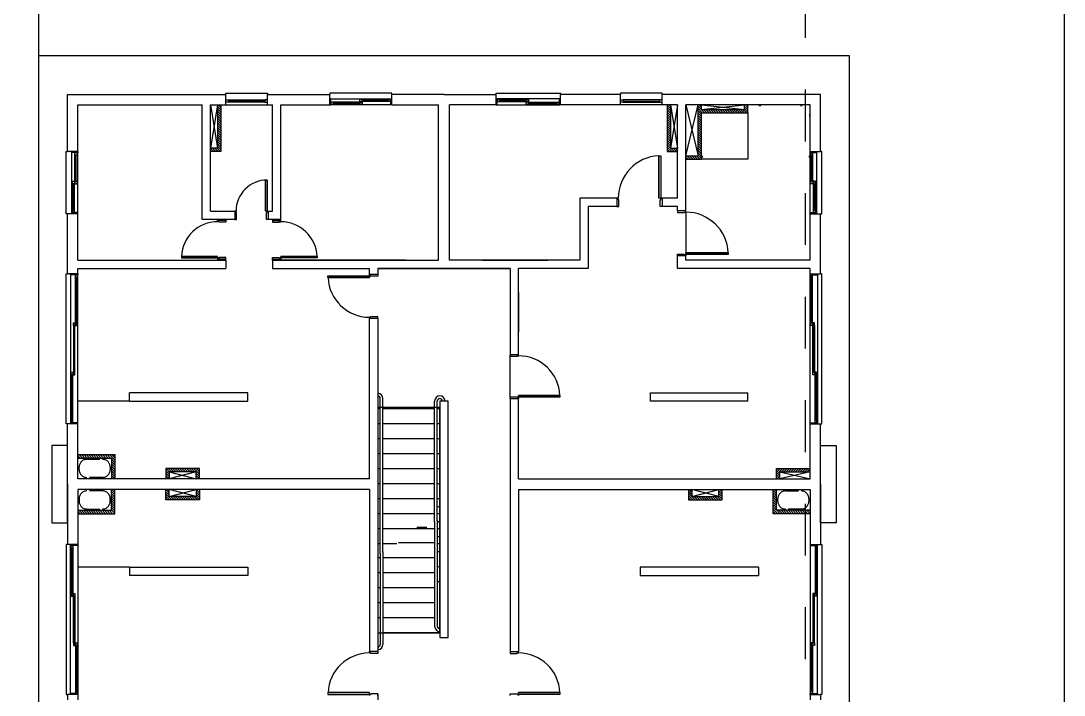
# Model space of a CAD drawing. Header units: millimetres. Extents: x 409504 to 410674, y 7402686 to 14806894.
# Drawn here: x 409858.86 to 409879.01, y 7402868.37 to 7402881.39 of the extents above; entities that cross this region are included whole.
import ezdxf

# ---------------------------------------------------------------- set-up
doc = ezdxf.new("R2010")
doc.units = ezdxf.units.MM
doc.linetypes.add('DASHED2', pattern=[0.375, 0.25, -0.125])
doc.linetypes.add('JIS_02_1.0', pattern=[2, 1, -1])
for name, color, linetype in [('Edificação Habitacional', 6, 'Continuous'), ('G_meiofio', 8, 'Continuous'), ('G_quadra', 4, 'Continuous'), ('G_txareasdatas', 1, 'Continuous')]:
    doc.layers.add(name, color=color, linetype=linetype)

# ---------------------------------------------------------------- blocks, each defined once
blk = doc.blocks.new('A$C5CAC4E4C')
for p, q in [((0, 16.25), (15.65, 16.25)), ((0, 0), (0, 16.25)), ((15.65, 16.25), (15.65, 0)), ((3.615, 15.497), (3.615, 15.522)), ((3.615, 15.522), (4.415, 15.522)), ((4.415, 15.522), (4.415, 15.497)), ((6.82, 15.522), (5.62, 15.522)), ((5.62, 15.522), (5.62, 15.497)), ((6.82, 15.497), (6.82, 15.522)), ((8.83, 15.497), (8.83, 15.522)), ((8.83, 15.522), (10.075, 15.522)), ((10.075, 15.522), (10.075, 15.497)), ((12.035, 15.522), (11.235, 15.522)), ((11.235, 15.522), (11.235, 15.497)), ((12.035, 15.497), (12.035, 15.522)), ((0.555, 14.397), (0.555, 15.497)), ((0.555, 15.497), (3.615, 15.497)), ((3.615, 15.297), (3.615, 15.497)), ((3.615, 15.297), (3.615, 15.497)), ((3.615, 15.393), (3.665, 15.393)), ((3.615, 15.353), (3.615, 15.393)), ((3.665, 15.353), (3.615, 15.353)), ((3.665, 15.393), (4.365, 15.393)), ((3.665, 15.393), (3.665, 15.353)), ((4.365, 15.373), (3.665, 15.373)), ((4.365, 15.353), (3.665, 15.353)), ((4.415, 15.393), (4.365, 15.393)), ((4.365, 15.393), (4.365, 15.353)), ((4.365, 15.353), (4.415, 15.353)), ((4.415, 15.497), (5.62, 15.497)), ((4.415, 15.297), (4.415, 15.497)), ((4.415, 15.297), (4.415, 15.497)), ((4.415, 15.353), (4.415, 15.393)), ((5.62, 15.297), (5.62, 15.497)), ((5.64, 15.417), (5.62, 15.417)), ((5.64, 15.417), (6.8, 15.417)), ((5.64, 15.297), (5.64, 15.417)), ((5.69, 15.352), (5.64, 15.352)), ((5.64, 15.352), (5.64, 15.312)), ((5.64, 15.312), (5.69, 15.312)), ((6.195, 15.352), (5.69, 15.352)), ((5.69, 15.312), (5.69, 15.352)), ((6.195, 15.332), (5.69, 15.332)), ((5.69, 15.312), (6.195, 15.312)), ((6.245, 15.402), (6.195, 15.402)), ((6.195, 15.402), (6.195, 15.362)), ((6.195, 15.362), (6.245, 15.362)), ((6.195, 15.312), (6.195, 15.352)), ((6.195, 15.352), (6.245, 15.352)), ((6.245, 15.312), (6.195, 15.312)), ((6.245, 15.402), (6.75, 15.402)), ((6.245, 15.362), (6.245, 15.402)), ((6.245, 15.382), (6.75, 15.382)), ((6.75, 15.362), (6.245, 15.362)), ((6.245, 15.352), (6.245, 15.312)), ((6.75, 15.362), (6.75, 15.402)), ((6.75, 15.402), (6.8, 15.402)), ((6.8, 15.362), (6.75, 15.362)), ((6.8, 15.297), (6.8, 15.417)), ((6.8, 15.417), (6.82, 15.417)), ((6.8, 15.402), (6.8, 15.362)), ((6.82, 15.297), (6.82, 15.497)), ((7.825, 15.497), (6.82, 15.497)), ((7.825, 15.497), (8.83, 15.497)), ((8.83, 15.297), (8.83, 15.497)), ((8.85, 15.417), (8.83, 15.417)), ((10.055, 15.417), (8.85, 15.417)), ((8.85, 15.297), (8.85, 15.417)), ((8.9, 15.402), (8.85, 15.402)), ((8.85, 15.402), (8.85, 15.362)), ((8.85, 15.362), (8.9, 15.362)), ((9.405, 15.402), (8.9, 15.402)), ((8.9, 15.362), (8.9, 15.402)), ((9.405, 15.382), (8.9, 15.382)), ((8.9, 15.362), (9.405, 15.362)), ((9.405, 15.362), (9.405, 15.402)), ((9.405, 15.402), (9.455, 15.402)), ((9.455, 15.362), (9.405, 15.362)), ((9.455, 15.352), (9.405, 15.352)), ((9.405, 15.352), (9.405, 15.312)), ((9.405, 15.312), (9.455, 15.312)), ((9.455, 15.402), (9.455, 15.362)), ((9.455, 15.352), (10.005, 15.352)), ((9.455, 15.312), (9.455, 15.352)), ((9.455, 15.332), (10.005, 15.332)), ((10.005, 15.312), (9.455, 15.312)), ((10.005, 15.312), (10.005, 15.352)), ((10.005, 15.352), (10.055, 15.352)), ((10.055, 15.312), (10.005, 15.312)), ((10.055, 15.297), (10.055, 15.417)), ((10.055, 15.417), (10.075, 15.417)), ((10.055, 15.352), (10.055, 15.312)), ((11.235, 15.497), (10.075, 15.497)), ((10.075, 15.297), (10.075, 15.497)), ((11.235, 15.297), (11.235, 15.497)), ((11.235, 15.297), (11.235, 15.497)), ((11.235, 15.393), (11.285, 15.393)), ((11.235, 15.353), (11.235, 15.393)), ((11.285, 15.353), (11.235, 15.353)), ((11.985, 15.393), (11.285, 15.393)), ((11.285, 15.393), (11.285, 15.353)), ((11.285, 15.373), (11.985, 15.373)), ((11.285, 15.353), (11.985, 15.353)), ((12.035, 15.393), (11.985, 15.393)), ((11.985, 15.393), (11.985, 15.353)), ((11.985, 15.353), (12.035, 15.353)), ((15.095, 15.497), (12.035, 15.497)), ((12.035, 15.297), (12.035, 15.497)), ((12.035, 15.297), (12.035, 15.497)), ((12.035, 15.353), (12.035, 15.393)), ((15.095, 14.397), (15.095, 15.497)), ((15.095, 14.397), (15.095, 15.497)), ((0.755, 14.397), (0.755, 15.297)), ((0.755, 15.297), (3.155, 15.297)), ((3.155, 13.087), (3.155, 15.297)), ((3.315, 13.247), (3.315, 15.297)), ((3.315, 15.297), (3.45, 14.462)), ((3.45, 15.297), (3.315, 14.462)), ((3.315, 15.297), (3.615, 15.297)), ((3.45, 15.297), (3.45, 14.462)), ((3.515, 15.297), (3.515, 14.397)), ((3.615, 15.297), (4.415, 15.297)), ((4.415, 15.297), (4.515, 15.297)), ((4.515, 13.247), (4.515, 15.297)), ((4.675, 13.087), (4.675, 15.297)), ((4.675, 15.297), (5.62, 15.297)), ((5.62, 15.297), (5.64, 15.297)), ((6.8, 15.297), (5.64, 15.297)), ((6.82, 15.297), (6.8, 15.297)), ((6.82, 15.297), (7.72, 15.297)), ((7.72, 12.297), (7.72, 15.297)), ((7.72, 12.297), (7.72, 15.297)), ((7.93, 12.297), (7.93, 15.297)), ((7.93, 12.297), (7.93, 15.297)), ((8.83, 15.297), (7.93, 15.297)), ((8.83, 15.297), (8.85, 15.297)), ((8.85, 15.297), (10.055, 15.297)), ((10.075, 15.297), (10.055, 15.297)), ((11.235, 15.297), (10.075, 15.297)), ((12.035, 15.297), (11.235, 15.297)), ((12.335, 15.297), (12.035, 15.297)), ((12.135, 15.297), (12.135, 14.397)), ((12.335, 15.297), (12.2, 14.462)), ((12.2, 15.297), (12.335, 14.462)), ((12.2, 15.297), (12.2, 14.462)), ((12.335, 13.497), (12.335, 15.297)), ((12.495, 13.252), (12.495, 15.297)), ((12.495, 15.297), (12.73, 14.312)), ((12.495, 14.312), (12.73, 15.297)), ((14.895, 15.297), (12.495, 15.297)), ((12.73, 14.312), (12.73, 15.297)), ((12.795, 15.212), (12.795, 15.297)), ((12.795, 15.297), (13.63, 15.212)), ((12.795, 15.212), (13.63, 15.297)), ((12.795, 15.212), (13.63, 15.212)), ((12.795, 14.247), (12.795, 15.147)), ((12.795, 15.147), (13.695, 15.147)), ((12.795, 14.247), (12.795, 15.147)), ((12.795, 15.147), (13.695, 15.147)), ((13.63, 15.212), (13.63, 15.297)), ((13.695, 15.147), (13.695, 15.297)), ((13.695, 15.147), (13.695, 14.247)), ((13.944, 15.289), (13.907, 15.289)), ((13.91, 15.285), (13.94, 15.285)), ((14.707, 15.289), (14.744, 15.289)), ((14.74, 15.285), (14.71, 15.285)), ((14.883, 15.112), (14.883, 15.082)), ((14.887, 15.078), (14.887, 15.116)), ((14.895, 14.397), (14.895, 15.297)), ((0.53, 13.197), (0.53, 14.397)), ((0.53, 14.397), (0.555, 14.397)), ((0.755, 14.397), (0.555, 14.397)), ((0.635, 14.377), (0.635, 14.397)), ((0.635, 14.377), (0.635, 13.217)), ((0.755, 14.377), (0.635, 14.377)), ((0.7, 14.327), (0.7, 14.377)), ((0.7, 14.377), (0.74, 14.377)), ((0.7, 13.822), (0.7, 14.327)), ((0.74, 14.327), (0.7, 14.327)), ((0.72, 13.822), (0.72, 14.327)), ((0.74, 14.377), (0.74, 14.327)), ((0.74, 14.327), (0.74, 13.822)), ((0.755, 14.397), (0.755, 14.377)), ((0.755, 13.217), (0.755, 14.377)), ((3.45, 14.462), (3.315, 14.462)), ((3.515, 14.397), (3.315, 14.397)), ((11.975, 14.317), (12.01, 14.317)), ((11.975, 13.497), (11.975, 14.317)), ((11.975, 14.317), (11.975, 13.497)), ((12.01, 14.317), (12.01, 13.497)), ((12.135, 14.397), (12.335, 14.397)), ((12.2, 14.462), (12.335, 14.462)), ((12.495, 14.312), (12.73, 14.312)), ((12.803, 14.278), (12.803, 14.316)), ((12.807, 14.312), (12.807, 14.282)), ((14.883, 14.282), (14.883, 14.312)), ((14.887, 14.316), (14.887, 14.278)), ((14.895, 14.397), (15.095, 14.397)), ((14.895, 14.397), (14.895, 14.377)), ((14.895, 13.217), (14.895, 14.377)), ((14.895, 14.377), (15.015, 14.377)), ((14.91, 14.377), (14.91, 14.327)), ((14.95, 14.377), (14.91, 14.377)), ((14.91, 14.327), (14.91, 13.822)), ((14.91, 14.327), (14.95, 14.327)), ((14.93, 13.822), (14.93, 14.327)), ((14.95, 14.327), (14.95, 14.377)), ((14.95, 13.822), (14.95, 14.327)), ((15.015, 14.377), (15.015, 14.397)), ((15.015, 14.377), (15.015, 13.217)), ((15.12, 14.397), (15.095, 14.397)), ((15.12, 13.197), (15.12, 14.397)), ((12.495, 14.247), (12.795, 14.247)), ((12.495, 14.247), (12.795, 14.247)), ((13.695, 14.247), (12.795, 14.247)), ((0.65, 13.772), (0.65, 13.822)), ((0.65, 13.822), (0.69, 13.822)), ((0.65, 13.772), (0.65, 13.267)), ((0.69, 13.772), (0.65, 13.772)), ((0.67, 13.772), (0.67, 13.267)), ((0.69, 13.822), (0.69, 13.772)), ((0.69, 13.267), (0.69, 13.772)), ((0.74, 13.822), (0.7, 13.822)), ((0.7, 13.822), (0.7, 13.772)), ((0.7, 13.772), (0.74, 13.772)), ((0.74, 13.772), (0.74, 13.822)), ((14.91, 13.772), (14.91, 13.822)), ((14.91, 13.822), (14.95, 13.822)), ((14.95, 13.772), (14.91, 13.772)), ((14.95, 13.822), (14.95, 13.772)), ((14.96, 13.822), (14.96, 13.772)), ((15, 13.822), (14.96, 13.822)), ((14.96, 13.267), (14.96, 13.772)), ((14.96, 13.772), (15, 13.772)), ((14.98, 13.772), (14.98, 13.267)), ((15, 13.772), (15, 13.822)), ((15, 13.772), (15, 13.267)), ((11.165, 13.497), (10.45, 13.497)), ((10.45, 13.497), (10.45, 12.297)), ((11.165, 13.497), (11.165, 13.337)), ((11.19, 13.497), (11.165, 13.497)), ((11.19, 13.467), (11.19, 13.497)), ((12.01, 13.497), (11.975, 13.497)), ((12.01, 13.467), (12.01, 13.497)), ((12.01, 13.497), (12.035, 13.497)), ((12.335, 13.497), (12.035, 13.497)), ((12.035, 13.497), (12.035, 13.337)), ((11.165, 13.337), (10.61, 13.337)), ((10.61, 13.337), (10.61, 12.137)), ((11.165, 13.337), (11.2, 13.337)), ((11.2, 13.467), (11.19, 13.467)), ((11.2, 13.337), (11.2, 13.467)), ((12, 13.337), (12, 13.467)), ((12, 13.467), (12.01, 13.467)), ((12.035, 13.337), (12, 13.337)), ((12.335, 13.337), (12.035, 13.337)), ((12.335, 13.252), (12.335, 13.337)), ((0.555, 13.197), (0.53, 13.197)), ((0.555, 12.137), (0.555, 13.197)), ((0.755, 13.197), (0.555, 13.197)), ((0.755, 13.217), (0.635, 13.217)), ((0.635, 13.217), (0.635, 13.197)), ((0.69, 13.267), (0.65, 13.267)), ((0.65, 13.267), (0.65, 13.217)), ((0.65, 13.217), (0.69, 13.217)), ((0.69, 13.217), (0.69, 13.267)), ((0.755, 13.197), (0.755, 13.217)), ((0.755, 12.297), (0.755, 13.197)), ((3.315, 13.247), (3.785, 13.247)), ((3.785, 13.247), (3.785, 13.087)), ((4.435, 13.087), (4.435, 13.247)), ((4.435, 13.247), (4.515, 13.247)), ((12.495, 13.252), (12.335, 13.252)), ((12.335, 13.252), (12.335, 13.217)), ((12.335, 13.217), (12.465, 13.217)), ((12.465, 13.217), (12.465, 13.227)), ((12.465, 13.227), (12.495, 13.227)), ((12.495, 13.227), (12.495, 13.252)), ((12.495, 13.227), (12.495, 12.442)), ((14.895, 13.197), (14.895, 13.217)), ((14.895, 13.217), (15.015, 13.217)), ((14.895, 13.197), (15.095, 13.197)), ((14.895, 12.297), (14.895, 13.197)), ((14.96, 13.217), (14.96, 13.267)), ((14.96, 13.267), (15, 13.267)), ((15, 13.217), (14.96, 13.217)), ((15, 13.267), (15, 13.217)), ((15.015, 13.217), (15.015, 13.197)), ((15.095, 12.137), (15.095, 13.197)), ((15.095, 13.197), (15.12, 13.197)), ((3.785, 13.087), (3.155, 13.087)), ((3.455, 13.067), (3.455, 13.087)), ((3.455, 13.087), (3.615, 13.087)), ((3.615, 13.067), (3.455, 13.067)), ((3.615, 13.087), (3.615, 13.067)), ((4.675, 13.087), (4.435, 13.087)), ((4.675, 13.087), (4.515, 13.087)), ((4.515, 13.087), (4.515, 13.067)), ((4.515, 13.067), (4.675, 13.067)), ((4.675, 13.067), (4.675, 13.087)), ((0.755, 12.297), (3.615, 12.297)), ((3.615, 12.317), (3.455, 12.317)), ((3.455, 12.317), (3.455, 12.297)), ((3.455, 12.297), (3.615, 12.297)), ((3.615, 12.297), (3.615, 12.317)), ((3.615, 12.297), (3.615, 12.137)), ((4.515, 12.317), (4.675, 12.317)), ((4.515, 12.297), (4.515, 12.317)), ((7.08, 12.297), (4.515, 12.297)), ((4.515, 12.297), (7.72, 12.297)), ((4.515, 12.297), (4.515, 12.137)), ((4.675, 12.297), (4.515, 12.297)), ((4.675, 12.317), (4.675, 12.297)), ((10.45, 12.297), (7.93, 12.297)), ((8.57, 12.297), (9.83, 12.297)), ((12.335, 12.382), (12.335, 12.417)), ((12.335, 12.417), (12.465, 12.417)), ((12.335, 12.137), (12.335, 12.382)), ((12.495, 12.382), (12.335, 12.382)), ((12.465, 12.417), (12.465, 12.407)), ((12.465, 12.407), (12.495, 12.407)), ((12.495, 12.407), (12.495, 12.442)), ((12.495, 12.442), (13.315, 12.442)), ((13.315, 12.442), (12.495, 12.442)), ((13.315, 12.407), (12.495, 12.407)), ((12.495, 12.407), (12.495, 12.382)), ((12.495, 12.297), (12.495, 12.382)), ((14.895, 12.297), (12.495, 12.297)), ((13.315, 12.442), (13.315, 12.407)), ((0.555, 12.137), (0.555, 12.137)), ((0.555, 12.037), (0.555, 12.137)), ((0.755, 12.137), (3.615, 12.137)), ((0.755, 12.037), (0.755, 12.137)), ((4.515, 12.137), (6.385, 12.137)), ((6.545, 12.137), (9.105, 12.137)), ((6.545, 12.137), (6.545, 11.987)), ((9.105, 12.137), (6.545, 12.137)), ((9.105, 12.137), (9.105, 10.477)), ((9.265, 10.477), (9.265, 12.137)), ((10.61, 12.137), (9.265, 12.137)), ((14.895, 12.137), (12.335, 12.137)), ((14.895, 12.037), (14.895, 12.137)), ((15.095, 12.137), (15.095, 12.137)), ((15.095, 12.037), (15.095, 12.137)), ((0.53, 9.137), (0.53, 12.037)), ((0.53, 12.037), (0.555, 12.037)), ((0.755, 12.037), (0.555, 12.037)), ((0.615, 12.017), (0.615, 12.037)), ((0.615, 12.017), (0.615, 9.157)), ((0.755, 12.017), (0.615, 12.017)), ((0.71, 11.967), (0.71, 12.017)), ((0.71, 12.017), (0.74, 12.017)), ((0.71, 11.089), (0.71, 11.967)), ((0.74, 11.967), (0.71, 11.967)), ((0.725, 11.089), (0.725, 11.967)), ((0.74, 12.017), (0.74, 11.967)), ((0.74, 11.967), (0.74, 11.089)), ((0.755, 12.037), (0.755, 12.017)), ((0.755, 9.157), (0.755, 12.017)), ((6.545, 12.022), (6.385, 12.022)), ((14.895, 12.037), (15.095, 12.037)), ((14.895, 12.037), (14.895, 12.017)), ((14.895, 9.157), (14.895, 12.017)), ((14.895, 12.017), (15.035, 12.017)), ((14.91, 12.017), (14.91, 11.967)), ((14.94, 12.017), (14.91, 12.017)), ((14.91, 11.967), (14.91, 11.089)), ((14.91, 11.967), (14.94, 11.967)), ((14.925, 11.089), (14.925, 11.967)), ((14.94, 11.967), (14.94, 12.017)), ((14.94, 11.089), (14.94, 11.967)), ((15.035, 12.017), (15.035, 12.037)), ((15.035, 12.017), (15.035, 9.157)), ((15.12, 12.037), (15.095, 12.037)), ((15.12, 9.137), (15.12, 12.037)), ((9.265, 11.677), (9.265, 10.912)), ((0.67, 11.039), (0.67, 11.089)), ((0.67, 11.089), (0.7, 11.089)), ((0.7, 11.089), (0.7, 11.039)), ((0.74, 11.089), (0.71, 11.089)), ((0.71, 11.089), (0.71, 11.039)), ((0.74, 11.039), (0.74, 11.089)), ((6.385, 8.077), (6.385, 11.172)), ((6.545, 11.172), (6.385, 11.172)), ((6.545, 11.172), (6.545, 4.737)), ((14.91, 11.039), (14.91, 11.089)), ((14.91, 11.089), (14.94, 11.089)), ((14.94, 11.089), (14.94, 11.039)), ((14.95, 11.089), (14.95, 11.039)), ((14.98, 11.089), (14.95, 11.089)), ((14.98, 11.039), (14.98, 11.089)), ((0.67, 11.039), (0.67, 10.135)), ((0.7, 11.039), (0.67, 11.039)), ((0.685, 11.039), (0.685, 10.135)), ((0.7, 10.135), (0.7, 11.039)), ((0.71, 11.039), (0.74, 11.039)), ((14.94, 11.039), (14.91, 11.039)), ((14.95, 10.135), (14.95, 11.039)), ((14.95, 11.039), (14.98, 11.039)), ((14.965, 11.039), (14.965, 10.135)), ((14.98, 11.039), (14.98, 10.135)), ((9.105, 10.477), (9.265, 10.477)), ((9.105, 9.662), (9.105, 10.462)), ((0.63, 10.085), (0.63, 10.135)), ((0.63, 10.135), (0.66, 10.135)), ((0.63, 10.085), (0.63, 9.207)), ((0.66, 10.085), (0.63, 10.085)), ((0.645, 10.085), (0.645, 9.207)), ((0.66, 10.135), (0.66, 10.085)), ((0.66, 9.207), (0.66, 10.085)), ((0.7, 10.135), (0.67, 10.135)), ((0.67, 10.135), (0.67, 10.085)), ((0.67, 10.085), (0.7, 10.085)), ((0.7, 10.085), (0.7, 10.135)), ((14.95, 10.085), (14.95, 10.135)), ((14.95, 10.135), (14.98, 10.135)), ((14.98, 10.085), (14.95, 10.085)), ((14.98, 10.135), (14.98, 10.085)), ((14.99, 10.135), (14.99, 10.085)), ((15.02, 10.135), (14.99, 10.135)), ((14.99, 9.207), (14.99, 10.085)), ((14.99, 10.085), (15.02, 10.085)), ((15.005, 10.085), (15.005, 9.207)), ((15.02, 10.085), (15.02, 10.135)), ((15.02, 10.085), (15.02, 9.207)), ((1.755, 9.577), (1.755, 9.737)), ((4.04, 9.737), (1.755, 9.737)), ((4.04, 9.577), (4.04, 9.737)), ((6.545, 9.727), (6.545, 9.727)), ((6.545, 9.677), (6.545, 9.677)), ((7.745, 9.677), (7.745, 9.677)), ((7.745, 9.677), (7.745, 9.677)), ((11.81, 9.577), (11.81, 9.737)), ((11.81, 9.737), (13.695, 9.737)), ((13.695, 9.577), (13.695, 9.737)), ((1.755, 9.577), (0.755, 9.577)), ((1.755, 9.577), (4.04, 9.577)), ((6.595, 6.632), (6.595, 9.627)), ((6.645, 6.661), (6.645, 9.627)), ((7.645, 7.238), (7.645, 9.577)), ((7.695, 7.267), (7.695, 9.577)), ((7.745, 9.627), (7.745, 9.627)), ((7.745, 9.627), (7.745, 9.627)), ((7.905, 9.577), (7.745, 9.577)), ((7.745, 9.577), (7.745, 5.007)), ((7.795, 9.577), (7.795, 9.577)), ((7.845, 9.577), (7.845, 9.577)), ((7.905, 5.007), (7.905, 9.577)), ((9.105, 9.627), (9.105, 4.737)), ((9.105, 9.627), (9.265, 9.627)), ((9.265, 8.077), (9.265, 9.627)), ((13.695, 9.577), (11.81, 9.577)), ((7.745, 9.452), (6.545, 9.452)), ((6.545, 9.452), (6.545, 5.102)), ((6.595, 9.427), (6.545, 9.427)), ((7.645, 9.427), (6.645, 9.427)), ((7.745, 9.427), (7.695, 9.427)), ((7.745, 5.102), (7.745, 9.452)), ((0.555, 9.137), (0.53, 9.137)), ((0.755, 9.137), (0.555, 9.137)), ((0.555, 7.972), (0.555, 9.137)), ((0.755, 9.157), (0.615, 9.157)), ((0.615, 9.157), (0.615, 9.137)), ((0.66, 9.207), (0.63, 9.207)), ((0.63, 9.207), (0.63, 9.157)), ((0.63, 9.157), (0.66, 9.157)), ((0.66, 9.157), (0.66, 9.207)), ((0.755, 9.137), (0.755, 9.157)), ((0.755, 8.077), (0.755, 9.137)), ((6.595, 9.137), (6.545, 9.137)), ((7.645, 9.137), (6.645, 9.137)), ((7.745, 9.137), (7.695, 9.137)), ((14.895, 9.137), (14.895, 9.157)), ((14.895, 9.157), (15.035, 9.157)), ((14.895, 9.137), (15.095, 9.137)), ((14.895, 8.077), (14.895, 9.137)), ((14.99, 9.157), (14.99, 9.207)), ((14.99, 9.207), (15.02, 9.207)), ((15.02, 9.157), (14.99, 9.157)), ((15.02, 9.207), (15.02, 9.157)), ((15.035, 9.157), (15.035, 9.137)), ((15.095, 7.972), (15.095, 9.137)), ((15.095, 9.137), (15.12, 9.137)), ((0.555, 8.722), (0.255, 8.722)), ((0.255, 8.722), (0.255, 7.222)), ((0.555, 7.222), (0.555, 8.722)), ((6.595, 8.847), (6.545, 8.847)), ((7.645, 8.847), (6.645, 8.847)), ((7.745, 8.847), (7.695, 8.847)), ((15.095, 7.222), (15.095, 8.722)), ((15.095, 8.722), (15.395, 8.722)), ((15.395, 8.722), (15.395, 7.222)), ((0.755, 8.542), (1.47, 8.542)), ((0.755, 8.477), (1.405, 8.477)), ((1.405, 8.477), (1.405, 8.077)), ((1.47, 8.542), (1.47, 8.077)), ((6.595, 8.557), (6.545, 8.557)), ((7.645, 8.557), (6.645, 8.557)), ((7.745, 8.557), (7.695, 8.557)), ((3.105, 8.277), (2.455, 8.277)), ((2.455, 8.277), (2.455, 8.077)), ((3.105, 8.077), (3.105, 8.277)), ((6.595, 8.267), (6.545, 8.267)), ((7.645, 8.267), (6.645, 8.267)), ((7.745, 8.267), (7.695, 8.267)), ((14.245, 8.077), (14.245, 8.277)), ((14.245, 8.277), (14.895, 8.277)), ((6.385, 8.077), (0.755, 8.077)), ((6.385, 8.077), (0.755, 8.077)), ((2.52, 8.212), (3.04, 8.077)), ((3.04, 8.212), (2.52, 8.077)), ((3.04, 8.212), (2.52, 8.212)), ((2.52, 8.212), (2.52, 8.077)), ((3.04, 8.077), (3.04, 8.212)), ((9.265, 8.077), (14.895, 8.077)), ((9.265, 8.077), (14.895, 8.077)), ((14.895, 8.212), (14.31, 8.077)), ((14.31, 8.212), (14.895, 8.077)), ((14.31, 8.077), (14.31, 8.212)), ((14.31, 8.212), (14.895, 8.212)), ((0.555, 7.972), (0.555, 6.807)), ((6.385, 7.867), (0.755, 7.867)), ((0.755, 7.867), (0.755, 6.807)), ((1.405, 7.467), (1.405, 7.867)), ((1.47, 7.402), (1.47, 7.867)), ((2.455, 7.667), (2.455, 7.867)), ((2.52, 7.732), (3.04, 7.867)), ((3.04, 7.732), (2.52, 7.867)), ((2.52, 7.732), (2.52, 7.867)), ((3.04, 7.867), (3.04, 7.732)), ((3.105, 7.867), (3.105, 7.667)), ((6.385, 7.867), (6.385, 4.737)), ((6.595, 7.977), (6.545, 7.977)), ((7.645, 7.977), (6.645, 7.977)), ((7.745, 7.977), (7.695, 7.977)), ((9.265, 7.867), (9.265, 4.737)), ((9.265, 7.867), (14.895, 7.867)), ((12.545, 7.867), (12.545, 7.667)), ((13.13, 7.732), (12.61, 7.867)), ((12.61, 7.732), (13.13, 7.867)), ((12.61, 7.867), (12.61, 7.732)), ((13.13, 7.732), (13.13, 7.867)), ((13.195, 7.667), (13.195, 7.867)), ((14.18, 7.402), (14.18, 7.867)), ((14.245, 7.467), (14.245, 7.867)), ((14.895, 7.867), (14.895, 6.807)), ((15.095, 7.972), (15.095, 6.807)), ((3.105, 7.667), (2.455, 7.667)), ((3.04, 7.732), (2.52, 7.732)), ((6.595, 7.687), (6.545, 7.687)), ((7.645, 7.687), (6.645, 7.687)), ((7.745, 7.687), (7.695, 7.687)), ((12.545, 7.667), (13.195, 7.667)), ((12.61, 7.732), (13.13, 7.732)), ((0.755, 7.467), (1.405, 7.467)), ((7.745, 7.537), (7.695, 7.537)), ((14.895, 7.467), (14.245, 7.467)), ((0.755, 7.402), (1.47, 7.402)), ((6.595, 7.397), (6.545, 7.397)), ((7.645, 7.397), (6.645, 7.397)), ((7.745, 7.397), (7.695, 7.397)), ((7.695, 7.272), (7.695, 5.227)), ((14.895, 7.402), (14.18, 7.402)), ((0.255, 7.222), (0.555, 7.222)), ((6.595, 7.107), (6.545, 7.107)), ((7.418, 7.107), (6.645, 7.107)), ((7.495, 7.132), (7.302, 7.132)), ((7.645, 7.107), (7.418, 7.107)), ((7.645, 7.243), (7.645, 5.227)), ((7.745, 7.247), (7.695, 7.247)), ((7.745, 7.107), (7.695, 7.107)), ((15.395, 7.222), (15.095, 7.222)), ((7.745, 6.957), (7.695, 6.957)), ((0.555, 6.807), (0.53, 6.807)), ((0.53, 6.807), (0.53, 3.907)), ((0.755, 6.807), (0.555, 6.807)), ((0.615, 6.787), (0.615, 6.807)), ((0.615, 3.927), (0.615, 6.787)), ((0.755, 6.787), (0.615, 6.787)), ((0.63, 6.737), (0.63, 6.787)), ((0.63, 6.787), (0.66, 6.787)), ((0.63, 5.859), (0.63, 6.737)), ((0.66, 6.737), (0.63, 6.737)), ((0.645, 5.859), (0.645, 6.737)), ((0.66, 6.787), (0.66, 6.737)), ((0.66, 6.737), (0.66, 5.859)), ((0.755, 6.807), (0.755, 6.787)), ((0.755, 6.787), (0.755, 3.927)), ((6.595, 6.817), (6.545, 6.817)), ((6.916, 6.817), (6.645, 6.817)), ((6.645, 6.666), (6.645, 4.877)), ((7.645, 6.842), (6.95, 6.842)), ((7.745, 6.817), (7.695, 6.817)), ((7.745, 6.667), (7.695, 6.667)), ((14.895, 6.807), (15.095, 6.807)), ((14.895, 6.807), (14.895, 6.787)), ((14.895, 6.787), (14.895, 3.927)), ((14.895, 6.787), (15.035, 6.787)), ((14.99, 6.787), (14.99, 6.737)), ((15.02, 6.787), (14.99, 6.787)), ((14.99, 6.737), (14.99, 5.859)), ((14.99, 6.737), (15.02, 6.737)), ((15.005, 5.859), (15.005, 6.737)), ((15.02, 6.737), (15.02, 6.787)), ((15.02, 5.859), (15.02, 6.737)), ((15.035, 6.787), (15.035, 6.807)), ((15.035, 3.927), (15.035, 6.787)), ((15.095, 6.807), (15.12, 6.807)), ((15.12, 6.807), (15.12, 3.907)), ((6.595, 6.552), (6.545, 6.552)), ((6.595, 6.637), (6.595, 4.877)), ((7.645, 6.552), (6.645, 6.552)), ((1.755, 6.367), (0.755, 6.367)), ((1.755, 6.367), (4.04, 6.367)), ((1.755, 6.367), (1.755, 6.207)), ((4.04, 6.367), (4.04, 6.207)), ((6.595, 6.262), (6.545, 6.262)), ((7.645, 6.262), (6.645, 6.262)), ((7.745, 6.377), (7.695, 6.377)), ((13.895, 6.367), (11.61, 6.367)), ((11.61, 6.367), (11.61, 6.207)), ((13.895, 6.367), (13.895, 6.207)), ((4.04, 6.207), (1.755, 6.207)), ((7.745, 6.087), (7.695, 6.087)), ((11.61, 6.207), (13.895, 6.207)), ((0.66, 5.859), (0.63, 5.859)), ((0.63, 5.859), (0.63, 5.809)), ((0.66, 5.809), (0.66, 5.859)), ((0.67, 5.809), (0.67, 5.859)), ((0.67, 5.859), (0.7, 5.859)), ((0.7, 5.859), (0.7, 5.809)), ((6.595, 5.972), (6.545, 5.972)), ((7.645, 5.972), (6.645, 5.972)), ((14.95, 5.859), (14.95, 5.809)), ((14.98, 5.859), (14.95, 5.859)), ((14.98, 5.809), (14.98, 5.859)), ((14.99, 5.809), (14.99, 5.859)), ((14.99, 5.859), (15.02, 5.859)), ((15.02, 5.859), (15.02, 5.809)), ((0.63, 5.809), (0.66, 5.809)), ((0.67, 4.905), (0.67, 5.809)), ((0.7, 5.809), (0.67, 5.809)), ((0.685, 4.905), (0.685, 5.809)), ((0.7, 5.809), (0.7, 4.905)), ((6.595, 5.682), (6.545, 5.682)), ((7.645, 5.682), (6.645, 5.682)), ((14.95, 5.809), (14.95, 4.905)), ((14.95, 5.809), (14.98, 5.809)), ((14.965, 4.905), (14.965, 5.809)), ((14.98, 4.905), (14.98, 5.809)), ((15.02, 5.809), (14.99, 5.809)), ((6.595, 5.392), (6.545, 5.392)), ((7.645, 5.392), (6.645, 5.392)), ((6.545, 5.102), (7.745, 5.102)), ((7.745, 5.102), (6.645, 5.102)), ((7.745, 5.177), (7.745, 5.177)), ((7.745, 5.127), (7.745, 5.127)), ((0.7, 4.905), (0.67, 4.905)), ((0.67, 4.905), (0.67, 4.855)), ((0.67, 4.855), (0.7, 4.855)), ((0.7, 4.855), (0.7, 4.905)), ((0.71, 4.855), (0.71, 4.905)), ((0.71, 4.905), (0.74, 4.905)), ((0.71, 4.855), (0.71, 3.977)), ((0.74, 4.855), (0.71, 4.855)), ((0.725, 4.855), (0.725, 3.977)), ((0.74, 4.905), (0.74, 4.855)), ((0.74, 3.977), (0.74, 4.855)), ((7.745, 5.007), (7.905, 5.007)), ((14.91, 4.905), (14.91, 4.855)), ((14.94, 4.905), (14.91, 4.905)), ((14.91, 3.977), (14.91, 4.855)), ((14.91, 4.855), (14.94, 4.855)), ((14.925, 4.855), (14.925, 3.977)), ((14.94, 4.855), (14.94, 4.905)), ((14.94, 4.855), (14.94, 3.977)), ((14.95, 4.855), (14.95, 4.905)), ((14.95, 4.905), (14.98, 4.905)), ((14.98, 4.855), (14.95, 4.855)), ((14.98, 4.905), (14.98, 4.855)), ((6.545, 4.737), (6.385, 4.737)), ((6.545, 4.827), (6.545, 4.827)), ((6.545, 4.777), (6.545, 4.777)), ((9.105, 4.737), (9.265, 4.737)), ((0.53, 3.907), (0.555, 3.907)), ((0.555, 3.907), (0.555, 3.807)), ((0.755, 3.907), (0.555, 3.907)), ((0.755, 3.927), (0.615, 3.927)), ((0.615, 3.927), (0.615, 3.907)), ((0.74, 3.977), (0.71, 3.977)), ((0.71, 3.977), (0.71, 3.927)), ((0.71, 3.927), (0.74, 3.927)), ((0.74, 3.927), (0.74, 3.977)), ((0.755, 3.907), (0.755, 3.927)), ((0.755, 3.907), (0.755, 3.807)), ((6.545, 3.922), (6.545, 3.807)), ((14.895, 3.907), (14.895, 3.927)), ((14.895, 3.927), (15.035, 3.927)), ((14.895, 3.907), (14.895, 3.807)), ((14.895, 3.907), (15.095, 3.907)), ((14.91, 3.927), (14.91, 3.977)), ((14.91, 3.977), (14.94, 3.977)), ((14.94, 3.927), (14.91, 3.927)), ((14.94, 3.977), (14.94, 3.927)), ((15.035, 3.927), (15.035, 3.907)), ((15.095, 3.907), (15.095, 3.807)), ((15.12, 3.907), (15.095, 3.907))]:
    blk.add_line(p, q)
at = {"linetype": 'Continuous'}
for p, q in [((3.45, 15.266), (3.515, 15.201)), ((3.45, 15.221), (3.515, 15.156)), ((3.45, 15.177), (3.515, 15.112)), ((3.45, 15.132), (3.515, 15.067)), ((3.464, 15.297), (3.515, 15.246)), ((3.509, 15.297), (3.515, 15.291)), ((12.135, 15.292), (12.2, 15.227)), ((12.135, 15.247), (12.2, 15.182)), ((12.135, 15.203), (12.2, 15.138)), ((12.135, 15.158), (12.2, 15.093)), ((12.135, 15.113), (12.2, 15.048)), ((12.175, 15.297), (12.2, 15.272)), ((12.73, 15.272), (12.855, 15.147)), ((12.73, 15.227), (12.81, 15.147)), ((12.73, 15.182), (12.795, 15.117)), ((12.73, 15.137), (12.795, 15.072)), ((12.75, 15.297), (12.795, 15.252)), ((12.795, 15.297), (12.795, 15.296)), ((12.835, 15.212), (12.9, 15.147)), ((12.88, 15.212), (12.945, 15.147)), ((12.924, 15.212), (12.989, 15.147)), ((12.969, 15.212), (13.034, 15.147)), ((13.014, 15.212), (13.079, 15.147)), ((13.059, 15.212), (13.124, 15.147)), ((13.104, 15.212), (13.169, 15.147)), ((13.149, 15.212), (13.214, 15.147)), ((13.194, 15.212), (13.259, 15.147)), ((13.239, 15.212), (13.304, 15.147)), ((13.284, 15.212), (13.349, 15.147)), ((13.329, 15.212), (13.394, 15.147)), ((13.373, 15.212), (13.438, 15.147)), ((13.418, 15.212), (13.483, 15.147)), ((13.463, 15.212), (13.528, 15.147)), ((13.508, 15.212), (13.573, 15.147)), ((13.553, 15.212), (13.618, 15.147)), ((13.598, 15.212), (13.663, 15.147)), ((13.63, 15.27), (13.695, 15.205)), ((13.63, 15.225), (13.695, 15.16)), ((13.648, 15.297), (13.695, 15.25)), ((13.693, 15.297), (13.695, 15.294)), ((3.45, 15.087), (3.515, 15.022)), ((3.45, 15.042), (3.515, 14.977)), ((3.45, 14.997), (3.515, 14.932)), ((3.45, 14.952), (3.515, 14.887)), ((3.45, 14.907), (3.515, 14.842)), ((12.135, 15.068), (12.2, 15.003)), ((12.135, 15.023), (12.2, 14.958)), ((12.135, 14.978), (12.2, 14.913)), ((12.135, 14.933), (12.2, 14.868)), ((12.73, 15.092), (12.795, 15.027)), ((12.73, 15.047), (12.795, 14.982)), ((12.73, 15.002), (12.795, 14.937)), ((12.73, 14.957), (12.795, 14.892)), ((12.73, 14.912), (12.795, 14.847)), ((3.45, 14.862), (3.515, 14.797)), ((3.45, 14.817), (3.515, 14.752)), ((3.45, 14.772), (3.515, 14.707)), ((3.45, 14.728), (3.515, 14.663)), ((12.135, 14.888), (12.2, 14.823)), ((12.135, 14.843), (12.2, 14.778)), ((12.135, 14.798), (12.2, 14.733)), ((12.135, 14.754), (12.2, 14.689)), ((12.135, 14.709), (12.2, 14.644)), ((12.73, 14.868), (12.795, 14.803)), ((12.73, 14.823), (12.795, 14.758)), ((12.73, 14.778), (12.795, 14.713)), ((12.73, 14.733), (12.795, 14.668)), ((3.45, 14.683), (3.515, 14.618)), ((3.45, 14.638), (3.515, 14.573)), ((3.45, 14.593), (3.515, 14.528)), ((3.45, 14.548), (3.515, 14.483)), ((12.135, 14.664), (12.2, 14.599)), ((12.135, 14.619), (12.2, 14.554)), ((12.135, 14.574), (12.2, 14.509)), ((12.135, 14.529), (12.2, 14.464)), ((12.73, 14.688), (12.795, 14.623)), ((12.73, 14.643), (12.795, 14.578)), ((12.73, 14.598), (12.795, 14.533)), ((12.73, 14.553), (12.795, 14.488)), ((12.73, 14.508), (12.795, 14.443)), ((3.315, 14.458), (3.377, 14.397)), ((3.315, 14.414), (3.332, 14.397)), ((3.356, 14.462), (3.421, 14.397)), ((3.401, 14.462), (3.466, 14.397)), ((3.446, 14.462), (3.511, 14.397)), ((3.45, 14.503), (3.515, 14.438)), ((12.135, 14.484), (12.222, 14.397)), ((12.135, 14.439), (12.177, 14.397)), ((12.202, 14.462), (12.267, 14.397)), ((12.247, 14.462), (12.312, 14.397)), ((12.292, 14.462), (12.335, 14.419)), ((12.522, 14.312), (12.587, 14.247)), ((12.567, 14.312), (12.632, 14.247)), ((12.612, 14.312), (12.677, 14.247)), ((12.657, 14.312), (12.722, 14.247)), ((12.702, 14.312), (12.767, 14.247)), ((12.73, 14.463), (12.795, 14.398)), ((12.73, 14.419), (12.795, 14.354)), ((12.73, 14.374), (12.795, 14.309)), ((12.73, 14.329), (12.795, 14.264)), ((12.495, 14.294), (12.542, 14.247)), ((12.495, 14.249), (12.498, 14.247)), ((0.801, 8.477), (0.755, 8.523)), ((0.756, 8.477), (0.755, 8.478)), ((0.846, 8.477), (0.781, 8.542)), ((0.891, 8.477), (0.826, 8.542)), ((0.935, 8.477), (0.87, 8.542)), ((0.98, 8.477), (0.915, 8.542)), ((1.025, 8.477), (0.96, 8.542)), ((1.07, 8.477), (1.005, 8.542)), ((1.115, 8.477), (1.05, 8.542)), ((1.16, 8.477), (1.095, 8.542)), ((1.205, 8.477), (1.14, 8.542)), ((1.25, 8.477), (1.185, 8.542)), ((1.295, 8.477), (1.23, 8.542)), ((1.34, 8.477), (1.275, 8.542)), ((1.384, 8.477), (1.319, 8.542)), ((1.47, 8.436), (1.364, 8.542)), ((1.47, 8.481), (1.409, 8.542)), ((1.47, 8.526), (1.454, 8.542)), ((1.47, 8.391), (1.405, 8.456)), ((1.47, 8.346), (1.405, 8.411)), ((1.47, 8.302), (1.405, 8.367)), ((1.47, 8.257), (1.405, 8.322)), ((1.47, 8.212), (1.405, 8.277)), ((2.52, 8.211), (2.455, 8.276)), ((2.564, 8.212), (2.499, 8.277)), ((2.609, 8.212), (2.544, 8.277)), ((2.654, 8.212), (2.589, 8.277)), ((2.698, 8.212), (2.633, 8.277)), ((2.743, 8.212), (2.678, 8.277)), ((2.788, 8.212), (2.723, 8.277)), ((2.833, 8.212), (2.768, 8.277)), ((2.878, 8.212), (2.813, 8.277)), ((2.923, 8.212), (2.858, 8.277)), ((2.968, 8.212), (2.903, 8.277)), ((3.013, 8.212), (2.948, 8.277)), ((3.105, 8.165), (2.993, 8.277)), ((3.105, 8.209), (3.038, 8.277)), ((3.105, 8.254), (3.082, 8.277)), ((14.245, 8.248), (14.274, 8.277)), ((14.245, 8.203), (14.319, 8.277)), ((14.245, 8.158), (14.364, 8.277)), ((14.344, 8.212), (14.409, 8.277)), ((14.389, 8.212), (14.454, 8.277)), ((14.434, 8.212), (14.499, 8.277)), ((14.478, 8.212), (14.543, 8.277)), ((14.523, 8.212), (14.588, 8.277)), ((14.568, 8.212), (14.633, 8.277)), ((14.613, 8.212), (14.678, 8.277)), ((14.658, 8.212), (14.723, 8.277)), ((14.703, 8.212), (14.768, 8.277)), ((14.748, 8.212), (14.813, 8.277)), ((14.793, 8.212), (14.858, 8.277)), ((14.838, 8.212), (14.895, 8.269)), ((1.47, 8.167), (1.405, 8.232)), ((1.47, 8.122), (1.405, 8.187)), ((1.47, 8.077), (1.405, 8.142)), ((1.425, 8.077), (1.405, 8.097)), ((2.52, 8.166), (2.455, 8.231)), ((2.52, 8.121), (2.455, 8.186)), ((2.519, 8.077), (2.455, 8.141)), ((2.474, 8.077), (2.455, 8.096)), ((3.105, 8.12), (3.04, 8.185)), ((3.103, 8.077), (3.04, 8.14)), ((3.058, 8.077), (3.04, 8.095)), ((14.245, 8.113), (14.31, 8.178)), ((14.254, 8.077), (14.31, 8.133)), ((14.299, 8.077), (14.31, 8.088)), ((14.883, 8.212), (14.895, 8.224)), ((1.47, 7.808), (1.411, 7.867)), ((1.47, 7.853), (1.456, 7.867)), ((2.52, 7.807), (2.46, 7.867)), ((2.52, 7.852), (2.505, 7.867)), ((3.105, 7.805), (3.043, 7.867)), ((3.105, 7.85), (3.088, 7.867)), ((12.61, 7.82), (12.563, 7.867)), ((12.61, 7.865), (12.608, 7.867)), ((13.195, 7.818), (13.146, 7.867)), ((13.195, 7.863), (13.191, 7.867)), ((14.245, 7.83), (14.208, 7.867)), ((1.47, 7.763), (1.405, 7.828)), ((1.47, 7.718), (1.405, 7.783)), ((1.47, 7.673), (1.405, 7.738)), ((1.47, 7.628), (1.405, 7.693)), ((2.52, 7.762), (2.455, 7.827)), ((2.57, 7.667), (2.455, 7.782)), ((2.525, 7.667), (2.455, 7.737)), ((2.48, 7.667), (2.455, 7.692)), ((2.615, 7.667), (2.55, 7.732)), ((2.66, 7.667), (2.595, 7.732)), ((2.705, 7.667), (2.64, 7.732)), ((2.75, 7.667), (2.685, 7.732)), ((2.794, 7.667), (2.729, 7.732)), ((2.839, 7.667), (2.774, 7.732)), ((2.884, 7.667), (2.819, 7.732)), ((2.929, 7.667), (2.864, 7.732)), ((2.974, 7.667), (2.909, 7.732)), ((3.019, 7.667), (2.954, 7.732)), ((3.064, 7.667), (2.999, 7.732)), ((3.105, 7.76), (3.04, 7.825)), ((3.105, 7.716), (3.04, 7.781)), ((3.105, 7.671), (3.04, 7.736)), ((12.61, 7.775), (12.545, 7.84)), ((12.673, 7.667), (12.545, 7.795)), ((12.628, 7.667), (12.545, 7.75)), ((12.583, 7.667), (12.545, 7.705)), ((12.718, 7.667), (12.653, 7.732)), ((12.763, 7.667), (12.698, 7.732)), ((12.808, 7.667), (12.743, 7.732)), ((12.853, 7.667), (12.788, 7.732)), ((12.897, 7.667), (12.832, 7.732)), ((12.942, 7.667), (12.877, 7.732)), ((12.987, 7.667), (12.922, 7.732)), ((13.032, 7.667), (12.967, 7.732)), ((13.077, 7.667), (13.012, 7.732)), ((13.122, 7.667), (13.057, 7.732)), ((13.167, 7.667), (13.102, 7.732)), ((13.195, 7.773), (13.13, 7.838)), ((13.195, 7.729), (13.13, 7.794)), ((13.195, 7.684), (13.13, 7.749)), ((14.245, 7.785), (14.18, 7.85)), ((14.245, 7.74), (14.18, 7.805)), ((14.245, 7.695), (14.18, 7.76)), ((14.245, 7.65), (14.18, 7.715)), ((14.245, 7.605), (14.18, 7.67)), ((0.843, 7.402), (0.778, 7.467)), ((0.888, 7.402), (0.823, 7.467)), ((0.933, 7.402), (0.868, 7.467)), ((0.978, 7.402), (0.913, 7.467)), ((1.023, 7.402), (0.958, 7.467)), ((1.068, 7.402), (1.003, 7.467)), ((1.112, 7.402), (1.047, 7.467)), ((1.157, 7.402), (1.092, 7.467)), ((1.202, 7.402), (1.137, 7.467)), ((1.247, 7.402), (1.182, 7.467)), ((1.292, 7.402), (1.227, 7.467)), ((1.337, 7.402), (1.272, 7.467)), ((1.382, 7.402), (1.317, 7.467)), ((1.427, 7.402), (1.362, 7.467)), ((1.47, 7.583), (1.405, 7.648)), ((1.47, 7.538), (1.405, 7.603)), ((1.47, 7.493), (1.405, 7.558)), ((1.47, 7.448), (1.405, 7.513)), ((1.47, 7.404), (1.405, 7.469)), ((14.245, 7.56), (14.18, 7.625)), ((14.245, 7.515), (14.18, 7.58)), ((14.245, 7.47), (14.18, 7.535)), ((14.269, 7.402), (14.18, 7.491)), ((14.314, 7.402), (14.249, 7.467)), ((14.358, 7.402), (14.293, 7.467)), ((14.403, 7.402), (14.338, 7.467)), ((14.448, 7.402), (14.383, 7.467)), ((14.493, 7.402), (14.428, 7.467)), ((14.538, 7.402), (14.473, 7.467)), ((14.583, 7.402), (14.518, 7.467)), ((14.628, 7.402), (14.563, 7.467)), ((14.673, 7.402), (14.608, 7.467)), ((14.718, 7.402), (14.653, 7.467)), ((14.763, 7.402), (14.698, 7.467)), ((14.807, 7.402), (14.742, 7.467)), ((14.852, 7.402), (14.787, 7.467)), ((14.895, 7.404), (14.832, 7.467)), ((14.895, 7.449), (14.877, 7.467)), ((0.798, 7.402), (0.755, 7.445)), ((14.224, 7.402), (14.18, 7.446))]:
    blk.add_line(p, q, dxfattribs=at)
at = {"linetype": 'DASHED2'}
for p, q in [((0.78, 8.252), (0.78, 8.302)), ((0.93, 8.452), (1.23, 8.452)), ((1.38, 8.302), (1.38, 8.252)), ((1.23, 8.102), (0.93, 8.102)), ((0.78, 7.692), (0.78, 7.642)), ((1.23, 7.842), (0.93, 7.842)), ((1.38, 7.642), (1.38, 7.692)), ((14.27, 7.642), (14.27, 7.692)), ((14.42, 7.842), (14.72, 7.842)), ((14.87, 7.692), (14.87, 7.642)), ((0.93, 7.492), (1.23, 7.492)), ((14.72, 7.492), (14.42, 7.492))]:
    blk.add_line(p, q, dxfattribs=at)
for points in [[(4.38, 13.847), (4.41, 13.847), (4.41, 13.247), (4.38, 13.247), (4.38, 13.847), (4.38, 13.247)], [(3.785, 13.087), (3.82, 13.087), (3.82, 13.217), (3.81, 13.217), (3.81, 13.247), (3.785, 13.247)], [(4.435, 13.087), (4.4, 13.087), (4.4, 13.217), (4.41, 13.217), (4.41, 13.247), (4.435, 13.247)], [(3.615, 13.067), (3.615, 13.032), (3.485, 13.032), (3.485, 13.042), (3.455, 13.042), (3.455, 13.067)], [(4.515, 13.067), (4.515, 13.032), (4.645, 13.032), (4.645, 13.042), (4.675, 13.042), (4.675, 13.067)], [(2.755, 12.372), (2.755, 12.342), (3.455, 12.342), (3.455, 12.372), (2.755, 12.372), (3.455, 12.372)], [(3.615, 12.317), (3.615, 12.352), (3.485, 12.352), (3.485, 12.342), (3.455, 12.342), (3.455, 12.317)], [(4.515, 12.317), (4.515, 12.352), (4.645, 12.352), (4.645, 12.342), (4.675, 12.342), (4.675, 12.317)], [(5.375, 12.372), (5.375, 12.342), (4.675, 12.342), (4.675, 12.372), (5.375, 12.372), (4.675, 12.372)], [(6.545, 12.022), (6.545, 11.987), (6.415, 11.987), (6.415, 11.997), (6.385, 11.997), (6.385, 12.137)], [(5.585, 11.962), (5.585, 11.997), (6.385, 11.997), (6.385, 11.962), (5.585, 11.962), (6.385, 11.962)], [(6.545, 11.172), (6.545, 11.207), (6.415, 11.207), (6.415, 11.197), (6.385, 11.197), (6.385, 11.172)], [(9.105, 10.477), (9.105, 10.442), (9.235, 10.442), (9.235, 10.452), (9.265, 10.452), (9.265, 10.477)], [(10.065, 9.687), (10.065, 9.652), (9.265, 9.652), (9.265, 9.687), (10.065, 9.687), (9.265, 9.687)], [(9.105, 9.627), (9.105, 9.662), (9.235, 9.662), (9.235, 9.652), (9.265, 9.652), (9.265, 9.627)], [(6.545, 4.737), (6.545, 4.702), (6.415, 4.702), (6.415, 4.712), (6.385, 4.712), (6.385, 4.737)], [(9.105, 4.737), (9.105, 4.702), (9.235, 4.702), (9.235, 4.712), (9.265, 4.712), (9.265, 4.737)], [(5.585, 3.947), (5.585, 3.912), (6.385, 3.912), (6.385, 3.947), (5.585, 3.947), (6.385, 3.947)], [(6.545, 3.887), (6.545, 3.922), (6.415, 3.922), (6.415, 3.912), (6.385, 3.912), (6.385, 3.887)], [(9.105, 3.887), (9.105, 3.922), (9.235, 3.922), (9.235, 3.912), (9.265, 3.912), (9.265, 3.887)], [(10.065, 3.947), (10.065, 3.912), (9.265, 3.912), (9.265, 3.947), (10.065, 3.947), (9.265, 3.947)]]:
    blk.add_lwpolyline(points)
for centre, radius, start, end in [((12.011, 13.496), 0.821, 92.6042, 179.9582), ((4.41, 13.247), 0.6, 90, 180), ((12.494, 12.405), 0.821, 2.6042, 89.9582), ((3.456, 12.341), 0.701, 90.053, 177.4381), ((4.674, 12.341), 0.701, 2.5619, 89.947), ((6.386, 11.998), 0.801, 182.6042, 269.9582), ((9.264, 9.65), 0.801, 2.6042, 89.9582), ((6.545, 9.627), 0.1, 0, 89.9999), ((6.545, 9.627), 0.05, 0, 89.9999), ((7.745, 9.577), 0.1, 90.0001, 180), ((7.745, 9.577), 0.1, 0, 89.9999), ((7.745, 9.577), 0.05, 90.0001, 180), ((7.745, 9.577), 0.05, 0, 89.9999), ((7.745, 5.227), 0.1, 180, 269.9999), ((7.745, 5.227), 0.05, 180, 269.9999), ((6.545, 4.877), 0.1, 270.0001, 360), ((6.545, 4.877), 0.05, 270.0001, 360), ((6.386, 3.91), 0.801, 90.0418, 177.3958), ((9.264, 3.91), 0.801, 2.6042, 89.9582)]:
    blk.add_arc(centre, radius, start, end)
for centre, start, end in [((0.93, 8.302), 90, 180), ((1.23, 8.302), 360, 90), ((0.93, 8.252), 180, 270), ((1.23, 8.252), 270, 0), ((0.93, 7.692), 90, 180), ((1.23, 7.692), 360, 90), ((14.42, 7.692), 90, 180), ((14.72, 7.692), 360, 90), ((0.93, 7.642), 180, 270), ((1.23, 7.642), 270, 0), ((14.42, 7.642), 180, 270), ((14.72, 7.642), 270, 0)]:
    blk.add_arc(centre, 0.15, start, end, dxfattribs=at)

msp = doc.modelspace()

# ---------------------------------------------------------------- linework, layer by layer
at = {"layer": 'G_meiofio', "linetype": 'JIS_02_1.0'}
msp.add_lwpolyline([(409804.007, 7402922.065), (409874.007, 7402922.065), (409874.007, 7402806.096), (409804.007, 7402828.48)], close=True, dxfattribs=at)
at = {"layer": 'G_quadra'}
msp.add_lwpolyline([(409711.959, 7402905.901), (409711.959, 7402927.065), (409879.007, 7402927.065), (409879.007, 7402799.247), (409714.331, 7402851.908)], dxfattribs=at)
at = {"layer": 'G_txareasdatas'}
msp.add_lwpolyline([(409801.007, 7402927.065), (409879.007, 7402927.065), (409879.007, 7402799.247), (409801.007, 7402824.19), (409801.007, 7402927.065)], dxfattribs=at)

# ---------------------------------------------------------------- next in the draw order: block references
at = {"layer": 'Edificação Habitacional'}
msp.add_blockref('A$C5CAC4E4C', (409859.208, 7402864.472), dxfattribs=at)

# ---------------------------------------------------------------- next in the draw order: linework, layer by layer
at = {"layer": 'G_txareasdatas'}
msp.add_lwpolyline([(409859.208, 7402810.828), (409874.007, 7402806.096), (409874.007, 7402822.376), (409859.208, 7402822.376), (409859.208, 7402922.065), (409850.547, 7402922.065), (409850.547, 7402827.065), (409845.547, 7402827.065), (409845.547, 7402815.197), (409859.208, 7402810.828)], dxfattribs=at)

doc.saveas('drawing.dxf')
